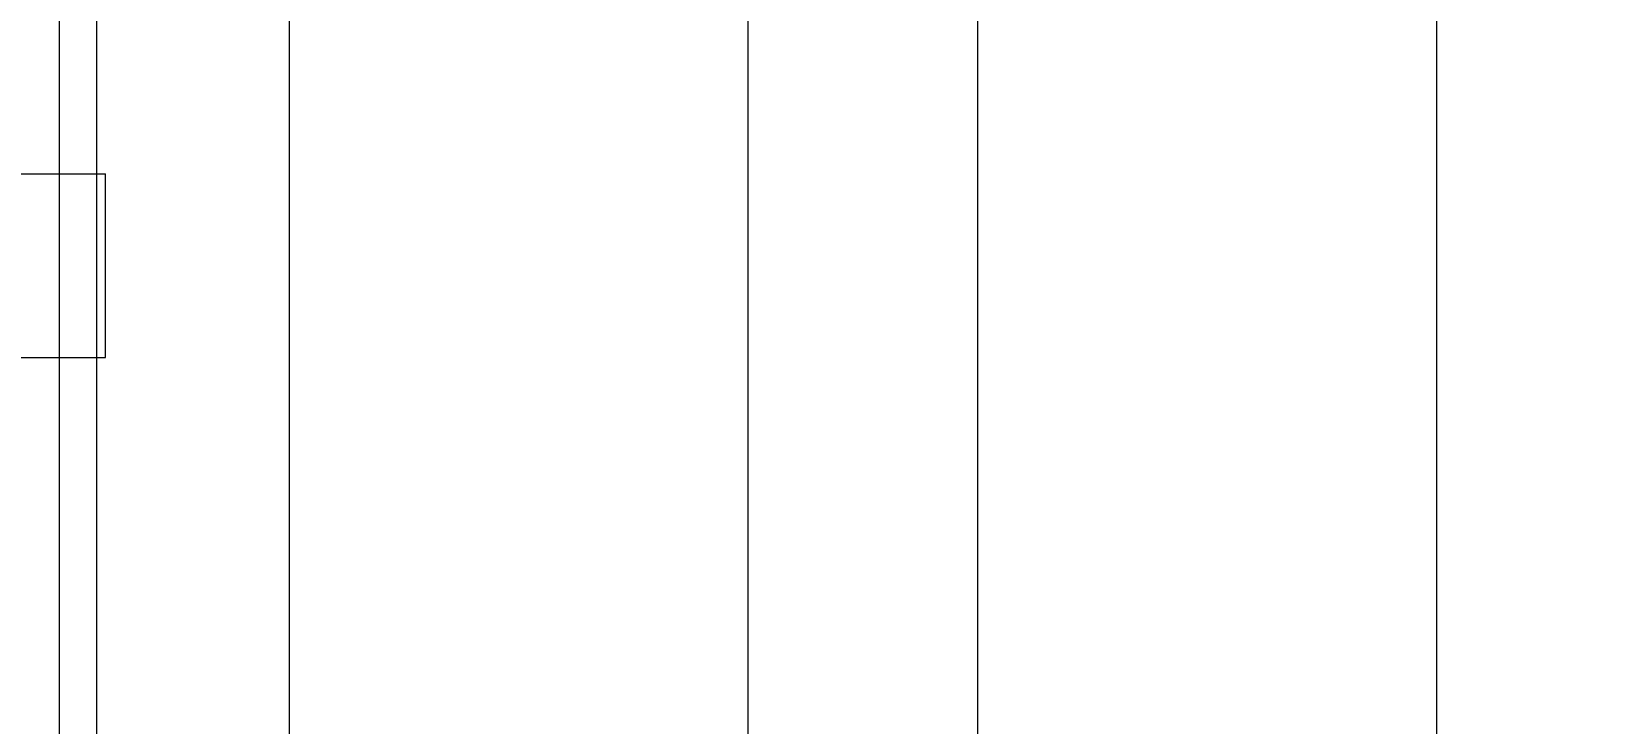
# Model space of a CAD drawing. Header units: millimetres. Extents: x -2500 to 58855, y -53268 to 6837.
# Drawn here: x 1393.9 to 1738.2, y -34899.7 to -34749.1 of the extents above; entities that cross this region are included whole.
import ezdxf

# ---------------------------------------------------------------- set-up
doc = ezdxf.new("R2010")
doc.units = ezdxf.units.MM
doc.layers.add('COTAS_R', color=1, linetype='Continuous', lineweight=0)
doc.layers.add('frontal_secador', color=7, linetype='Continuous', lineweight=0)
doc.dimstyles.new('R19_100', dxfattribs={"dimtxt": 250, "dimasz": 150, "dimexe": 150, "dimexo": 80, "dimgap": 100, "dimtad": 1, "dimtih": 1, "dimtoh": 1, "dimdsep": 46, "dimcen": 0.09, "dimadec": 0, "dimazin": 0, "dimtfac": 1, "dimtdec": 4, "dimtofl": 0, "dimtmove": 0, "dimatfit": 3, "dimfxl": 1, "dimtolj": 1, "dimtzin": 0, "dimarcsym": 0})

# ---------------------------------------------------------------- blocks, each defined once
blk = doc.blocks.new('*D37')
at = {"layer": 'COTAS_R', "color": 0, "lineweight": -2, "transparency": 16777216}
for p, q in [((-1750, -35420), (-1750, -34450)), ((2600, -35420), (2600, -34450)), ((-1600, -34600), (2450, -34600))]:
    blk.add_line(p, q, dxfattribs=at)
at = {"layer": 'COTAS_R', "color": 0, "transparency": 16777216}
for points in [[(-1600, -34575), (-1600, -34625), (-1750, -34600)], [(2450, -34575), (2450, -34625), (2600, -34600)]]:
    blk.add_solid(points, dxfattribs=at)
at = {"layer": 'Defpoints', "color": 0, "transparency": 16777216}
for p in [(2600, -34600), (-1750, -35500), (2600, -35500)]:
    blk.add_point(p, dxfattribs=at)

msp = doc.modelspace()

# ---------------------------------------------------------------- linework, layer by layer
at = {"layer": 'frontal_secador'}
for p, q in [((1600, -35975), (1600, -33010)), ((1700, -35975), (1700, -33010)), ((1400, -35335), (1400, -33065)), ((1400, -35350), (1400, -33100)), ((1550, -34920), (1550, -34320)), ((1400, -34920), (1400, -34650)), ((1408, -34650), (1408, -34920)), ((1450, -34650), (1450, -34920)), ((1360, -34780), (1410, -34780)), ((1410, -34820), (1410, -34780)), ((1360, -34820), (1410, -34820))]:
    msp.add_line(p, q, dxfattribs=at)

# ---------------------------------------------------------------- dimensions: what is measured, and where the dimension line sits
at = {"layer": 'COTAS_R'}
dim = msp.add_aligned_dim(p1=(-1750, -35500), p2=(2600, -35500), distance=900, text='<> R', dimstyle='R19_100', dxfattribs=at)
dim.commit()
dim.dimension.update_dxf_attribs({"geometry": '*D37', "text_midpoint": (425, -34600)})

doc.saveas('drawing.dxf')
